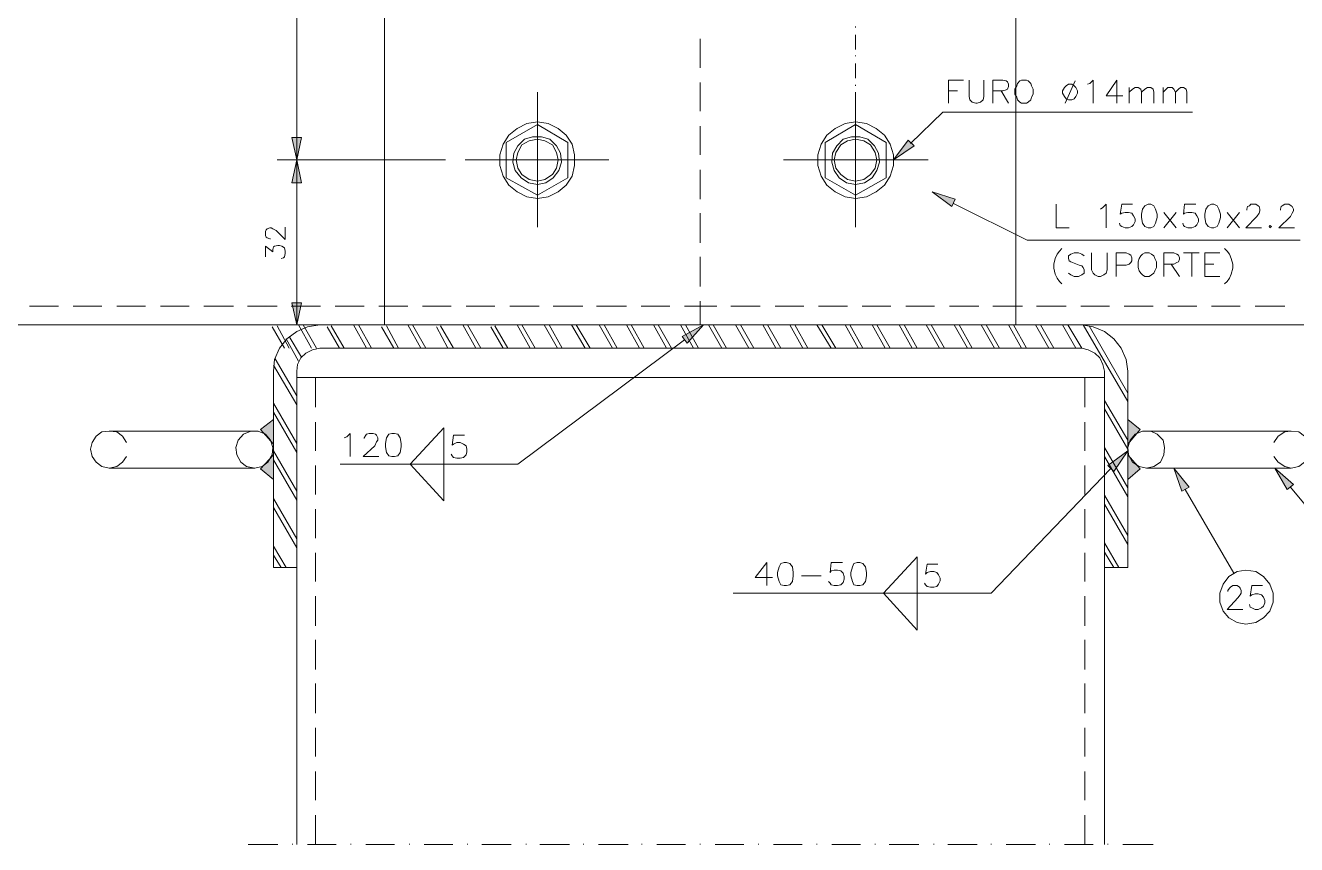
# Model space of a CAD drawing. Header units: millimetres. Extents: x 8 to 1677, y 56 to 1181.
# Drawn here: x 857.6 to 988.6, y 313.5 to 397.9 of the extents above; entities that cross this region are included whole.
import ezdxf

# ---------------------------------------------------------------- set-up
doc = ezdxf.new("R2010")
doc.units = ezdxf.units.MM
doc.header["$MEASUREMENT"] = 0
doc.layers.get('0').update_dxf_attribs({"linetype": 'CONTINUOUS'})

msp = doc.modelspace()

# ---------------------------------------------------------------- hatches: boundary and pattern name
at = {"true_color": 0x000007}
for points in [[(885.06, 386.32), (886.07, 386.32), (885.57, 384.04)], [(949.17, 385.48), (947.05, 384.04), (948.57, 386.07)], [(886.07, 381.66), (885.06, 381.66), (885.57, 384.04)], [(953.05, 379.21), (951.02, 380.73), (953.4, 379.97)], [(885.06, 369.3), (886.07, 369.3), (885.57, 367.02)], [(925.29, 365.83), (927.49, 367.02), (925.8, 365.15)], [(883.19, 357.28), (881.84, 356.25), (883.19, 354.73)], [(971.18, 357.28), (972.46, 356.25), (971.18, 354.73)], [(883.19, 351.09), (881.84, 352.2), (883.19, 353.64)], [(969.15, 352.53), (971.18, 354.05), (969.74, 351.94)], [(971.18, 351.09), (972.46, 352.2), (971.18, 353.64)], [(976.77, 349.9), (975.93, 352.28), (977.53, 350.33)], [(987.61, 350.09), (986.33, 352.28), (988.28, 350.58)]]:
    msp.add_hatch(color=7, dxfattribs=at).paths.add_polyline_path(points)

# ---------------------------------------------------------------- linework, layer by layer
at = {"color": 7, "linetype": 'Continuous', "lineweight": 20, "true_color": 0x000007}
for points in [[(894.62, 367.02), (894.62, 432.05), (894.62, 432.05)], [(959.67, 367.02), (959.67, 432.05), (959.67, 432.05)], [(943.15, 397.67), (943.15, 397.75), (943.15, 397.75)], [(943.15, 395.39), (943.15, 396.91), (943.15, 396.91)], [(927.14, 393.52), (927.14, 396.48), (927.14, 396.48)], [(927.14, 393.52), (927.14, 396.48), (927.14, 396.48)], [(943.15, 394.71), (943.15, 394.79), (943.15, 394.79)], [(943.15, 392.43), (943.15, 393.95), (943.15, 393.95)], [(927.14, 389.04), (927.14, 392), (927.14, 392)], [(927.14, 389.04), (927.14, 392), (927.14, 392)], [(943.15, 391.65), (943.15, 391.75), (943.15, 391.75)], [(952.72, 389.88), (952.72, 392.24), (954.25, 392.24)], [(954.84, 392.24), (954.84, 390.56), (954.92, 390.21), (955.17, 389.96), (955.52, 389.88), (955.68, 389.88), (956.02, 389.96), (956.28, 390.21), (956.36, 390.56), (956.36, 392.24)], [(957.29, 389.88), (957.29, 392.24), (958.31, 392.24), (958.65, 392.16), (958.81, 392.08), (958.89, 391.83), (958.89, 391.57), (958.81, 391.32), (958.65, 391.23), (958.31, 391.15), (957.29, 391.15)], [(964.75, 389.88), (965.76, 392.16), (965.76, 392.16)], [(967.63, 389.88), (967.63, 392.24), (967.28, 391.91), (967.03, 391.83)], [(970.07, 389.88), (970.07, 392.24), (968.98, 390.64), (970.67, 390.64)], [(910.38, 390.99), (910.38, 377.09), (910.38, 377.09)], [(943.15, 390.99), (943.15, 377.09), (943.15, 377.09)], [(943.15, 389.45), (943.15, 390.89), (943.15, 390.89)], [(953.65, 391.15), (952.72, 391.15), (952.72, 391.15)], [(958.13, 391.15), (958.89, 389.88), (958.89, 389.88)], [(971.35, 389.88), (971.35, 391.48), (971.35, 391.48)], [(971.35, 390.99), (971.69, 391.32), (971.94, 391.48), (972.27, 391.48), (972.54, 391.32), (972.62, 390.99), (972.62, 389.88)], [(972.62, 390.99), (972.95, 391.32), (973.22, 391.48), (973.55, 391.48), (973.81, 391.32), (973.89, 390.99), (973.89, 389.88)], [(974.82, 389.88), (974.82, 391.48), (974.82, 391.48)], [(974.82, 390.99), (975.15, 391.32), (975.33, 391.48), (975.75, 391.48), (975.93, 391.32), (976.09, 390.99), (976.09, 389.88)], [(976.09, 390.99), (976.42, 391.32), (976.61, 391.48), (976.94, 391.48), (977.19, 391.32), (977.27, 390.99), (977.27, 389.88)], [(943.15, 388.69), (943.15, 388.77), (943.15, 388.77)], [(943.15, 386.41), (943.15, 387.93), (943.15, 387.93)], [(927.14, 384.54), (927.14, 387.51), (927.14, 387.51)], [(927.14, 384.54), (927.14, 387.51), (927.14, 387.51)], [(885.57, 384.04), (885.06, 386.32), (885.06, 386.32)], [(886.07, 386.32), (885.06, 386.32), (885.06, 386.32)], [(885.57, 384.04), (886.07, 386.32), (886.07, 386.32)], [(943.15, 385.64), (943.15, 385.73), (943.15, 385.73)], [(885.57, 384.04), (885.06, 381.66), (885.06, 381.66)], [(885.57, 384.04), (886.07, 381.66), (886.07, 381.66)], [(917.74, 384.04), (902.92, 384.04), (902.92, 384.04)], [(935.71, 384.04), (950.61, 384.04), (950.61, 384.04)], [(943.15, 383.44), (943.15, 384.88), (943.15, 384.88)], [(927.14, 379.97), (927.14, 383.01), (927.14, 383.01)], [(927.14, 379.97), (927.14, 383.01), (927.14, 383.01)], [(943.15, 382.68), (943.15, 382.77), (943.15, 382.77)], [(885.06, 381.66), (886.07, 381.66), (886.07, 381.66)], [(943.15, 380.4), (943.15, 381.92), (943.15, 381.92)], [(927.14, 375.49), (927.14, 378.53), (927.14, 378.53)], [(927.14, 375.49), (927.14, 378.53), (927.14, 378.53)], [(943.15, 379.62), (943.15, 379.72), (943.15, 379.72)], [(943.15, 377.34), (943.15, 378.95), (943.15, 378.95)], [(965.16, 377.01), (963.81, 377.01), (963.81, 379.46)], [(968.98, 377.01), (968.98, 379.46), (968.63, 379.13), (968.39, 378.95)], [(970.34, 377.51), (970.42, 377.26), (970.59, 377.18), (970.92, 377.01), (971.26, 377.01), (971.6, 377.18), (971.78, 377.34), (971.94, 377.69), (971.94, 377.94), (971.78, 378.28), (971.6, 378.53), (971.26, 378.62), (970.92, 378.62), (970.59, 378.53), (970.42, 378.45), (970.59, 379.46), (971.69, 379.46)], [(974.9, 377.01), (976.18, 378.62), (976.18, 378.62)], [(974.9, 378.62), (976.18, 377.01), (976.18, 377.01)], [(976.85, 377.51), (976.94, 377.26), (977.02, 377.18), (977.37, 377.01), (977.78, 377.01), (978.13, 377.18), (978.29, 377.34), (978.46, 377.69), (978.46, 377.94), (978.29, 378.28), (978.13, 378.53), (977.78, 378.62), (977.37, 378.62), (977.02, 378.53), (976.94, 378.45), (977.02, 379.46), (978.21, 379.46)], [(981.42, 377.01), (982.69, 378.62), (982.69, 378.62)], [(981.42, 378.62), (982.69, 377.01), (982.69, 377.01)], [(983.45, 378.86), (983.45, 378.95), (983.54, 379.21), (983.72, 379.29), (983.88, 379.46), (984.4, 379.46), (984.64, 379.29), (984.73, 379.21), (984.81, 378.95), (984.81, 378.78), (984.73, 378.53), (984.48, 378.19), (983.37, 377.01), (984.98, 377.01)], [(986.93, 378.86), (986.93, 378.95), (987.01, 379.21), (987.09, 379.29), (987.36, 379.46), (987.77, 379.46), (988.04, 379.29), (988.12, 379.21), (988.28, 378.95), (988.28, 378.78), (988.12, 378.53), (987.95, 378.19), (986.76, 377.01), (988.37, 377.01)], [(964.4, 371.26), (964.15, 371.5), (963.9, 371.83), (963.72, 372.26), (963.56, 372.86), (963.56, 373.27), (963.72, 373.87), (963.9, 374.3), (964.15, 374.63), (964.4, 374.89)], [(981.17, 371.26), (981.42, 371.5), (981.68, 371.83), (981.85, 372.26), (982.01, 372.86), (982.01, 373.27), (981.85, 373.87), (981.68, 374.3), (981.42, 374.63), (981.17, 374.89)], [(927.14, 370.99), (927.14, 374.05), (927.14, 374.05)], [(927.14, 370.99), (927.14, 374.05), (927.14, 374.05)], [(965.08, 372.35), (965.34, 372.18), (965.67, 372.02), (966.1, 372.02), (966.44, 372.18), (966.68, 372.35), (966.68, 372.69), (966.6, 372.94), (966.44, 373.11), (966.19, 373.19), (965.51, 373.46), (965.34, 373.54), (965.16, 373.62), (965.08, 373.87), (965.08, 374.13), (965.34, 374.3), (965.67, 374.46), (966.1, 374.46), (966.44, 374.3), (966.68, 374.13)], [(967.46, 374.46), (967.46, 372.69), (967.63, 372.35), (967.79, 372.18), (968.14, 372.02), (968.39, 372.02), (968.72, 372.18), (968.98, 372.35), (969.06, 372.69), (969.06, 374.46)], [(969.99, 372.02), (969.99, 374.46), (971.02, 374.46), (971.35, 374.3), (971.51, 374.22), (971.6, 373.95), (971.6, 373.62), (971.51, 373.46), (971.35, 373.27), (971.02, 373.19), (969.99, 373.19)], [(974.9, 372.02), (974.9, 374.46), (975.93, 374.46), (976.26, 374.3), (976.42, 374.22), (976.51, 373.95), (976.51, 373.79), (976.42, 373.54), (976.26, 373.46), (975.93, 373.27), (974.9, 373.27)], [(975.66, 373.27), (976.51, 372.02), (976.51, 372.02)], [(976.94, 374.46), (978.54, 374.46), (978.54, 374.46)], [(977.78, 372.02), (977.78, 374.46), (977.78, 374.46)], [(979.14, 372.02), (979.14, 374.46), (980.66, 374.46)], [(980.06, 373.27), (979.14, 373.27), (979.14, 373.27)], [(979.14, 372.02), (980.66, 372.02), (980.66, 372.02)], [(927.14, 367.02), (927.14, 369.47), (927.14, 369.47)], [(927.14, 367.02), (927.14, 369.47), (927.14, 369.47)], [(861.01, 368.96), (858.05, 368.96), (858.05, 368.96)], [(865.5, 368.96), (862.54, 368.96), (862.54, 368.96)], [(869.98, 368.96), (867.02, 368.96), (867.02, 368.96)], [(874.48, 368.96), (871.52, 368.96), (871.52, 368.96)], [(879.04, 368.96), (876, 368.96), (876, 368.96)], [(883.54, 368.96), (880.48, 368.96), (880.48, 368.96)], [(888.02, 368.96), (884.98, 368.96), (884.98, 368.96)], [(885.57, 367.02), (885.06, 369.3), (885.06, 369.3)], [(886.07, 369.3), (885.06, 369.3), (885.06, 369.3)], [(885.57, 367.02), (886.07, 369.3), (886.07, 369.3)], [(892.5, 368.96), (889.54, 368.96), (889.54, 368.96)], [(897, 368.96), (894.04, 368.96), (894.04, 368.96)], [(901.49, 368.96), (898.53, 368.96), (898.53, 368.96)], [(905.97, 368.96), (903.01, 368.96), (903.01, 368.96)], [(910.55, 368.96), (907.51, 368.96), (907.51, 368.96)], [(915.03, 368.96), (911.99, 368.96), (911.99, 368.96)], [(919.53, 368.96), (916.47, 368.96), (916.47, 368.96)], [(924.01, 368.96), (921.05, 368.96), (921.05, 368.96)], [(927.14, 368.96), (925.53, 368.96), (925.53, 368.96)], [(928.84, 368.96), (927.14, 368.96), (927.14, 368.96)], [(933.32, 368.96), (930.28, 368.96), (930.28, 368.96)], [(937.82, 368.96), (934.85, 368.96), (934.85, 368.96)], [(942.3, 368.96), (939.34, 368.96), (939.34, 368.96)], [(946.79, 368.96), (943.83, 368.96), (943.83, 368.96)], [(951.29, 368.96), (948.31, 368.96), (948.31, 368.96)], [(955.85, 368.96), (952.81, 368.96), (952.81, 368.96)], [(960.33, 368.96), (957.29, 368.96), (957.29, 368.96)], [(964.83, 368.96), (961.79, 368.96), (961.79, 368.96)], [(969.31, 368.96), (966.35, 368.96), (966.35, 368.96)], [(973.81, 368.96), (970.83, 368.96), (970.83, 368.96)], [(978.29, 368.96), (975.33, 368.96), (975.33, 368.96)], [(982.78, 368.96), (979.82, 368.96), (979.82, 368.96)], [(987.36, 368.96), (984.3, 368.96), (984.3, 368.96)], [(999.46, 367.02), (854.83, 367.02), (854.83, 367.02)], [(892.69, 367.02), (877.19, 367.02), (877.19, 367.02)], [(959.67, 367.02), (882.95, 367.02), (882.95, 367.02)], [(884.3, 364.64), (883.03, 366.84), (883.03, 366.84)], [(887.94, 367.02), (886.67, 366.84), (885.57, 366.34), (884.55, 365.58), (883.79, 364.64), (883.28, 363.47), (883.19, 362.27)], [(884.8, 364.64), (883.54, 366.92), (883.54, 366.92)], [(887.1, 364.64), (885.74, 367.02), (885.74, 367.02)], [(887.59, 364.64), (886.24, 367.02), (886.24, 367.02)], [(889.97, 364.64), (888.7, 366.84), (888.7, 366.84)], [(890.47, 364.64), (889.13, 366.92), (889.13, 366.92)], [(892.77, 364.64), (891.41, 367.02), (891.41, 367.02)], [(893.27, 364.64), (891.93, 367.02), (891.93, 367.02)], [(895.56, 364.64), (894.29, 366.84), (894.29, 366.84)], [(897.68, 367.02), (894.62, 367.02), (894.62, 367.02)], [(896.06, 364.64), (894.8, 366.92), (894.8, 366.92)], [(898.36, 364.64), (897, 367.02), (897, 367.02)], [(898.86, 364.64), (897.5, 367.02), (897.5, 367.02)], [(902.16, 367.02), (899.12, 367.02), (899.12, 367.02)], [(901.15, 364.64), (899.96, 366.84), (899.96, 366.84)], [(901.73, 364.64), (900.39, 366.92), (900.39, 366.92)], [(904.03, 364.64), (902.68, 367.02), (902.68, 367.02)], [(904.53, 364.64), (903.17, 367.02), (903.17, 367.02)], [(906.65, 367.02), (903.69, 367.02), (903.69, 367.02)], [(906.83, 364.64), (905.55, 366.84), (905.55, 366.84)], [(907.32, 364.64), (905.97, 366.92), (905.97, 366.92)], [(906.91, 367.02), (947.38, 367.02), (947.38, 367.02)], [(911.14, 367.02), (908.18, 367.02), (908.18, 367.02)], [(909.62, 364.64), (908.27, 367.02), (908.27, 367.02)], [(910.12, 364.64), (908.76, 367.02), (908.76, 367.02)], [(912.42, 364.64), (911.06, 367.02), (911.06, 367.02)], [(912.91, 364.64), (911.56, 367.02), (911.56, 367.02)], [(915.63, 367.02), (912.67, 367.02), (912.67, 367.02)], [(915.3, 364.64), (913.86, 367.02), (913.86, 367.02)], [(915.79, 364.64), (914.35, 367.02), (914.35, 367.02)], [(918.09, 364.64), (916.73, 367.02), (916.73, 367.02)], [(920.21, 367.02), (917.15, 367.02), (917.15, 367.02)], [(918.59, 364.64), (917.23, 367.02), (917.23, 367.02)], [(920.89, 364.64), (919.53, 367.02), (919.53, 367.02)], [(921.38, 364.64), (920.03, 367.02), (920.03, 367.02)], [(924.69, 367.02), (921.65, 367.02), (921.65, 367.02)], [(923.68, 364.64), (922.33, 367.02), (922.33, 367.02)], [(924.18, 364.64), (922.82, 367.02), (922.82, 367.02)], [(926.46, 364.64), (925.12, 367.02), (925.12, 367.02)], [(926.97, 364.64), (925.62, 367.02), (925.62, 367.02)], [(929.35, 364.64), (928, 367.02), (928, 367.02)], [(929.85, 364.64), (928.49, 367.02), (928.49, 367.02)], [(932.65, 367.02), (929.68, 367.02), (929.68, 367.02)], [(932.15, 364.64), (930.79, 367.02), (930.79, 367.02)], [(932.65, 364.64), (931.29, 367.02), (931.29, 367.02)], [(934.93, 364.64), (933.59, 367.02), (933.59, 367.02)], [(935.44, 364.64), (934.08, 367.02), (934.08, 367.02)], [(937.14, 367.02), (934.17, 367.02), (934.17, 367.02)], [(937.72, 364.64), (936.38, 367.02), (936.38, 367.02)], [(938.24, 364.64), (936.88, 367.02), (936.88, 367.02)], [(941.63, 367.02), (938.67, 367.02), (938.67, 367.02)], [(940.62, 364.64), (939.16, 367.02), (939.16, 367.02)], [(941.11, 364.64), (939.67, 367.02), (939.67, 367.02)], [(943.4, 364.64), (942.06, 367.02), (942.06, 367.02)], [(943.91, 364.64), (942.55, 367.02), (942.55, 367.02)], [(946.19, 367.02), (943.15, 367.02), (943.15, 367.02)], [(946.19, 364.64), (944.85, 367.02), (944.85, 367.02)], [(946.7, 364.64), (945.35, 367.02), (945.35, 367.02)], [(950.69, 367.02), (947.63, 367.02), (947.63, 367.02)], [(948.99, 364.64), (947.63, 367.02), (947.63, 367.02)], [(949.5, 364.64), (948.14, 367.02), (948.14, 367.02)], [(951.78, 364.64), (950.43, 367.02), (950.43, 367.02)], [(952.29, 364.64), (950.94, 367.02), (950.94, 367.02)], [(955.17, 367.02), (952.13, 367.02), (952.13, 367.02)], [(954.66, 364.64), (953.32, 367.02), (953.32, 367.02)], [(955.17, 364.64), (953.82, 367.02), (953.82, 367.02)], [(957.45, 364.64), (956.1, 367.02), (956.1, 367.02)], [(957.97, 364.64), (956.61, 367.02), (956.61, 367.02)], [(959.67, 367.02), (956.69, 367.02), (956.69, 367.02)], [(960.25, 364.64), (958.89, 367.02), (958.89, 367.02)], [(960.76, 364.64), (959.41, 367.02), (959.41, 367.02)], [(966.6, 367.02), (959.67, 367.02), (959.67, 367.02)], [(963.04, 364.64), (961.69, 367.02), (961.69, 367.02)], [(963.56, 364.64), (962.2, 367.02), (962.2, 367.02)], [(965.84, 364.64), (964.48, 367.02), (964.48, 367.02)], [(966.44, 364.64), (965, 367.02), (965, 367.02)], [(971.18, 362.27), (971.02, 363.47), (970.5, 364.64), (969.74, 365.58), (968.8, 366.34), (967.63, 366.84), (966.44, 367.02)], [(971.18, 359.13), (966.6, 367.02), (966.6, 367.02)], [(971.18, 359.99), (967.2, 366.92), (967.2, 366.92)], [(885.74, 363.28), (884.47, 365.58), (884.47, 365.58)], [(886.07, 363.71), (884.8, 365.83), (884.8, 365.83)], [(887.94, 364.64), (887.18, 364.47), (886.5, 364.13), (885.99, 363.63), (885.66, 362.95), (885.57, 362.27)], [(887.94, 364.64), (966.44, 364.64), (966.44, 364.64)], [(968.8, 362.27), (968.63, 362.95), (968.3, 363.63), (967.79, 364.13), (967.11, 364.47), (966.44, 364.64)], [(885.57, 358.8), (883.19, 362.87), (883.19, 362.87)], [(885.57, 359.73), (883.36, 363.55), (883.36, 363.55)], [(883.19, 342.03), (883.19, 362.27), (883.19, 362.27)], [(885.57, 342.03), (885.57, 362.27), (885.57, 362.27)], [(885.57, 361.6), (885.57, 313.5), (885.57, 313.5)], [(885.57, 361.6), (968.8, 361.6), (968.8, 361.6)], [(887.51, 361.6), (887.51, 358.55), (887.51, 358.55)], [(966.78, 361.6), (966.78, 358.55), (966.78, 358.55)], [(968.8, 342.03), (968.8, 362.27), (968.8, 362.27)], [(968.8, 361.6), (968.8, 313.5), (968.8, 313.5)], [(971.18, 342.03), (971.18, 362.27), (971.18, 362.27)], [(885.57, 354.82), (883.19, 358.97), (883.19, 358.97)], [(971.18, 355.16), (968.8, 359.23), (968.8, 359.23)], [(885.57, 353.89), (883.19, 358.04), (883.19, 358.04)], [(971.18, 354.22), (968.8, 358.37), (968.8, 358.37)], [(887.51, 357.02), (887.51, 354.05), (887.51, 354.05)], [(900.72, 356.44), (897.25, 352.7), (897.25, 352.7)], [(900.72, 352.7), (900.72, 356.44), (900.72, 356.44)], [(966.78, 357.02), (966.78, 354.05), (966.78, 354.05)], [(866.26, 356.09), (865.5, 356.01), (864.9, 355.58), (864.49, 354.9), (864.31, 354.22), (864.49, 353.46), (864.9, 352.88), (865.5, 352.45), (866.26, 352.28)], [(881.24, 356.09), (866.26, 356.09), (866.26, 356.09)], [(868.04, 354.9), (867.61, 355.58), (867.02, 356.01), (866.26, 356.09)], [(891.07, 353.46), (891.07, 355.84), (890.74, 355.49), (890.47, 355.41)], [(892.5, 355.33), (892.5, 355.41), (892.69, 355.66), (892.77, 355.76), (893.02, 355.84), (893.45, 355.84), (893.7, 355.76), (893.78, 355.66), (893.94, 355.41), (893.94, 355.16), (893.78, 355), (893.61, 354.57), (892.42, 353.46), (894.04, 353.46)], [(901.49, 353.72), (901.57, 353.54), (901.73, 353.38), (902.08, 353.29), (902.41, 353.29), (902.76, 353.38), (903.01, 353.64), (903.09, 353.97), (903.09, 354.22), (903.01, 354.57), (902.76, 354.73), (902.41, 354.9), (902.08, 354.9), (901.73, 354.73), (901.57, 354.65), (901.73, 355.66), (902.84, 355.66)], [(973.13, 356.09), (988.04, 356.09), (988.04, 356.09)], [(988.04, 356.09), (987.36, 356.01), (986.68, 355.58), (986.25, 354.9)], [(988.04, 352.28), (988.8, 352.45), (989.39, 352.88), (989.8, 353.46), (989.97, 354.22), (989.8, 354.9), (989.39, 355.58), (988.8, 356.01), (988.04, 356.09)], [(885.57, 349.9), (883.19, 354.05), (883.19, 354.05)], [(971.18, 350.25), (968.8, 354.4), (968.8, 354.4)], [(866.26, 352.28), (867.02, 352.45), (867.61, 352.88), (868.04, 353.46)], [(885.57, 348.98), (883.19, 353.13), (883.19, 353.13)], [(887.51, 352.53), (887.51, 349.57), (887.51, 349.57)], [(900.72, 348.89), (897.25, 352.7), (897.25, 352.7)], [(900.72, 352.7), (900.72, 348.89), (900.72, 348.89)], [(966.78, 352.53), (966.78, 349.57), (966.78, 349.57)], [(971.18, 349.31), (968.8, 353.46), (968.8, 353.46)], [(986.25, 353.46), (986.68, 352.88), (987.36, 352.45), (988.04, 352.28)], [(881.24, 352.28), (866.26, 352.28), (866.26, 352.28)], [(973.13, 352.28), (988.04, 352.28), (988.04, 352.28)], [(885.57, 344.99), (883.19, 349.14), (883.19, 349.14)], [(971.18, 345.34), (968.8, 349.49), (968.8, 349.49)], [(971.18, 344.41), (968.8, 348.55), (968.8, 348.55)], [(885.57, 344.06), (883.19, 348.22), (883.19, 348.22)], [(887.51, 348.05), (887.51, 345.07), (887.51, 345.07)], [(966.78, 348.05), (966.78, 345.07), (966.78, 345.07)], [(970.26, 342.03), (968.8, 344.58), (968.8, 344.58)], [(884.47, 342.03), (883.19, 344.23), (883.19, 344.23)], [(883.95, 342.03), (883.19, 343.3), (883.19, 343.3)], [(887.51, 343.55), (887.51, 340.59), (887.51, 340.59)], [(949.5, 343.14), (946.03, 339.4), (946.03, 339.4)], [(949.5, 339.4), (949.5, 343.14), (949.5, 343.14)], [(966.78, 343.55), (966.78, 340.59), (966.78, 340.59)], [(969.74, 342.03), (968.8, 343.63), (968.8, 343.63)], [(883.19, 342.03), (885.57, 342.03), (885.57, 342.03)], [(934, 340.18), (934, 342.54), (932.81, 341.02), (934.6, 341.02)], [(940.35, 340.59), (940.52, 340.43), (940.62, 340.26), (940.95, 340.18), (941.28, 340.18), (941.63, 340.26), (941.87, 340.51), (941.96, 340.84), (941.96, 341.1), (941.87, 341.44), (941.63, 341.7), (941.28, 341.78), (940.95, 341.78), (940.62, 341.7), (940.52, 341.52), (940.62, 342.54), (941.79, 342.54)], [(950.26, 340.43), (950.34, 340.26), (950.52, 340.08), (950.86, 340), (951.2, 340), (951.53, 340.08), (951.7, 340.34), (951.86, 340.67), (951.86, 340.94), (951.7, 341.27), (951.53, 341.52), (951.2, 341.62), (950.86, 341.62), (950.52, 341.52), (950.34, 341.35), (950.52, 342.38), (951.62, 342.38)], [(968.8, 342.03), (971.18, 342.03), (971.18, 342.03)], [(937.56, 341.19), (939.59, 341.19), (939.59, 341.19)], [(949.5, 335.6), (946.03, 339.4), (946.03, 339.4)], [(949.5, 339.4), (949.5, 335.6), (949.5, 335.6)], [(981.5, 339.58), (981.5, 339.67), (981.68, 339.91), (981.77, 340), (982.01, 340.18), (982.45, 340.18), (982.69, 340), (982.78, 339.91), (982.86, 339.67), (982.86, 339.4), (982.78, 339.24), (982.53, 338.9), (981.42, 337.71), (983.04, 337.71)], [(983.72, 338.23), (983.8, 337.96), (983.97, 337.88), (984.3, 337.71), (984.64, 337.71), (984.98, 337.88), (985.16, 338.06), (985.32, 338.39), (985.32, 338.64), (985.16, 338.99), (984.98, 339.24), (984.64, 339.32), (984.3, 339.32), (983.97, 339.24), (983.8, 339.07), (983.97, 340.18), (985.07, 340.18)], [(887.51, 339.07), (887.51, 336.03), (887.51, 336.03)], [(966.78, 339.07), (966.78, 336.03), (966.78, 336.03)], [(887.51, 334.59), (887.51, 331.53), (887.51, 331.53)], [(966.78, 334.59), (966.78, 331.53), (966.78, 331.53)], [(887.51, 330.09), (887.51, 327.05), (887.51, 327.05)], [(966.78, 330.09), (966.78, 327.05), (966.78, 327.05)], [(887.51, 325.52), (887.51, 322.56), (887.51, 322.56)], [(966.78, 325.52), (966.78, 322.56), (966.78, 322.56)], [(887.51, 321.03), (887.51, 318.07), (887.51, 318.07)], [(966.78, 321.03), (966.78, 318.07), (966.78, 318.07)], [(887.51, 316.54), (887.51, 313.5), (887.51, 313.5)], [(966.78, 316.54), (966.78, 313.5), (966.78, 313.5)], [(883.62, 313.5), (880.56, 313.5), (880.56, 313.5)], [(885.14, 313.5), (885.14, 313.58), (885.14, 313.58)], [(889.63, 313.5), (886.67, 313.5), (886.67, 313.5)], [(891.15, 313.5), (891.15, 313.58), (891.15, 313.58)], [(895.65, 313.5), (892.69, 313.5), (892.69, 313.5)], [(897.17, 313.5), (897.17, 313.58), (897.17, 313.58)], [(901.65, 313.5), (898.69, 313.5), (898.69, 313.5)], [(903.17, 313.5), (903.17, 313.58), (903.17, 313.58)], [(907.67, 313.5), (904.63, 313.5), (904.63, 313.5)], [(909.19, 313.5), (909.19, 313.58), (909.19, 313.58)], [(913.68, 313.5), (910.63, 313.5), (910.63, 313.5)], [(915.11, 313.5), (915.11, 313.58), (915.11, 313.58)], [(919.7, 313.5), (916.65, 313.5), (916.65, 313.5)], [(921.13, 313.5), (921.13, 313.58), (921.13, 313.58)], [(925.62, 313.5), (922.66, 313.5), (922.66, 313.5)], [(927.14, 313.5), (927.14, 313.58), (927.14, 313.58)], [(931.64, 313.5), (928.68, 313.5), (928.68, 313.5)], [(933.16, 313.5), (933.16, 313.58), (933.16, 313.58)], [(937.64, 313.5), (934.68, 313.5), (934.68, 313.5)], [(939.16, 313.5), (939.16, 313.58), (939.16, 313.58)], [(943.66, 313.5), (940.7, 313.5), (940.7, 313.5)], [(945.18, 313.5), (945.18, 313.58), (945.18, 313.58)], [(949.66, 313.5), (946.62, 313.5), (946.62, 313.5)], [(951.2, 313.5), (951.2, 313.58), (951.2, 313.58)], [(955.68, 313.5), (952.64, 313.5), (952.64, 313.5)], [(957.12, 313.5), (957.12, 313.58), (957.12, 313.58)], [(961.69, 313.5), (958.65, 313.5), (958.65, 313.5)], [(963.13, 313.5), (963.13, 313.58), (963.13, 313.58)], [(967.63, 313.5), (964.67, 313.5), (964.67, 313.5)], [(969.15, 313.5), (969.15, 313.58), (969.15, 313.58)], [(973.81, 313.5), (970.67, 313.5), (970.67, 313.5)]]:
    msp.add_lwpolyline(points, dxfattribs=at)
at = {"color": 7, "linetype": 'Continuous', "lineweight": 5, "true_color": 0x000007}
for points in [[(885.57, 384.04), (885.57, 416.97), (885.57, 416.97)], [(948.82, 385.73), (952.13, 388.95), (952.13, 388.95)], [(952.13, 388.95), (977.86, 388.95), (977.86, 388.95)], [(900.89, 384.04), (883.54, 384.04), (883.54, 384.04)], [(900.89, 384.04), (883.54, 384.04), (883.54, 384.04)], [(885.57, 367.02), (885.57, 383.96), (885.57, 383.96)], [(953.22, 379.54), (960.84, 375.74), (960.84, 375.74)], [(882.86, 375.9), (882.78, 375.9), (882.52, 375.99), (882.43, 376.07), (882.35, 376.25), (882.35, 376.66), (882.43, 376.83), (882.52, 376.93), (882.78, 377.01), (882.95, 377.01), (883.11, 376.93), (883.46, 376.75), (884.38, 375.82), (884.38, 377.09)], [(883.95, 373.87), (884.22, 373.95), (884.3, 374.05), (884.38, 374.38), (884.38, 374.63), (884.3, 374.98), (884.04, 375.14), (883.79, 375.22), (883.62, 375.22), (883.28, 375.14), (883.19, 375.06), (883.11, 374.81), (883.11, 374.55), (882.35, 375.14), (882.35, 374.05)], [(960.84, 375.74), (988.96, 375.74), (988.96, 375.74)], [(884.9, 367.02), (887.59, 367.02), (887.59, 367.02)], [(925.53, 365.48), (908.35, 352.7), (908.35, 352.7)], [(908.35, 352.7), (890.06, 352.7), (890.06, 352.7)], [(969.4, 352.2), (957.12, 339.4), (957.12, 339.4)], [(977.1, 350.09), (982.1, 341.44), (982.1, 341.44)], [(987.95, 350.33), (997.86, 338.39), (997.86, 338.39)], [(982.1, 341.44), (982.1, 341.52), (982.1, 341.52)], [(957.12, 339.4), (930.53, 339.4), (930.53, 339.4)]]:
    msp.add_lwpolyline(points, dxfattribs=at)
at = {"color": 7, "linetype": 'Continuous', "lineweight": 20, "true_color": 0x000007}
for points in [[(960.25, 392.24), (960.76, 392.24), (960.93, 392.16), (961.19, 391.91), (961.27, 391.65), (961.44, 391.32), (961.44, 390.8), (961.27, 390.47), (961.19, 390.21), (960.93, 389.96), (960.76, 389.88), (960.25, 389.88), (960.08, 389.96), (959.84, 390.21), (959.75, 390.47), (959.57, 390.8), (959.57, 391.32), (959.75, 391.65), (959.84, 391.91), (960.08, 392.16)], [(965.08, 391.83), (965.43, 391.83), (965.67, 391.65), (965.84, 391.48), (966.02, 391.15), (966.02, 390.89), (965.84, 390.56), (965.67, 390.31), (965.43, 390.21), (965.08, 390.21), (964.83, 390.31), (964.67, 390.56), (964.48, 390.89), (964.48, 391.15), (964.67, 391.48), (964.83, 391.65)], [(910.38, 380.05), (911.48, 380.22), (912.5, 380.73), (913.34, 381.41), (913.94, 382.34), (914.19, 383.44), (914.19, 384.54), (913.94, 385.64), (913.34, 386.57), (912.5, 387.25), (911.48, 387.76), (910.38, 387.93), (909.28, 387.76), (908.27, 387.25), (907.41, 386.57), (906.83, 385.64), (906.48, 384.54), (906.48, 383.44), (906.83, 382.34), (907.41, 381.41), (908.27, 380.73), (909.28, 380.22)], [(913.51, 382.17), (910.38, 380.4), (907.16, 382.17), (907.16, 385.81), (910.38, 387.68), (913.51, 385.81)], [(943.15, 380.05), (944.26, 380.22), (945.26, 380.73), (946.11, 381.41), (946.7, 382.34), (947.05, 383.44), (947.05, 384.54), (946.7, 385.64), (946.11, 386.57), (945.26, 387.25), (944.26, 387.76), (943.15, 387.93), (942.06, 387.76), (941.03, 387.25), (940.19, 386.57), (939.59, 385.64), (939.26, 384.54), (939.26, 383.44), (939.59, 382.34), (940.19, 381.41), (941.03, 380.73), (942.06, 380.22)], [(940.02, 382.17), (943.15, 380.4), (946.29, 382.17), (946.29, 385.81), (943.15, 387.68), (940.02, 385.81)], [(910.38, 381.49), (911.23, 381.66), (911.99, 382.17), (912.58, 382.93), (912.83, 383.78), (912.75, 384.72), (912.32, 385.48), (911.64, 386.16), (910.8, 386.41), (909.87, 386.41), (909.03, 386.16), (908.35, 385.48), (907.92, 384.72), (907.84, 383.78), (908.08, 382.93), (908.68, 382.17), (909.44, 381.66)], [(943.15, 381.49), (944.07, 381.66), (944.85, 382.17), (945.35, 382.93), (945.61, 383.78), (945.51, 384.72), (945.1, 385.48), (944.42, 386.16), (943.58, 386.41), (942.73, 386.41), (941.87, 386.16), (941.2, 385.48), (940.78, 384.72), (940.7, 383.78), (940.95, 382.93), (941.46, 382.17), (942.22, 381.66)], [(910.38, 381.84), (911.14, 382.01), (911.91, 382.52), (912.32, 383.18), (912.5, 384.04), (912.32, 384.8), (911.91, 385.56), (911.14, 385.98), (910.38, 386.16), (909.52, 385.98), (908.76, 385.56), (908.35, 384.8), (908.18, 384.04), (908.35, 383.18), (908.76, 382.52), (909.52, 382.01)], [(943.15, 381.84), (943.99, 382.01), (944.67, 382.52), (945.18, 383.18), (945.35, 384.04), (945.18, 384.8), (944.67, 385.56), (943.99, 385.98), (943.15, 386.16), (942.3, 385.98), (941.63, 385.56), (941.11, 384.8), (940.95, 384.04), (941.11, 383.18), (941.63, 382.52), (942.3, 382.01)], [(973.3, 379.46), (973.55, 379.46), (973.89, 379.29), (974.06, 378.95), (974.23, 378.45), (974.23, 378.1), (974.06, 377.51), (973.89, 377.18), (973.55, 377.01), (973.3, 377.01), (972.95, 377.18), (972.7, 377.51), (972.62, 378.1), (972.62, 378.45), (972.7, 378.95), (972.95, 379.29)], [(979.82, 379.46), (980.06, 379.46), (980.41, 379.29), (980.58, 378.95), (980.74, 378.45), (980.74, 378.1), (980.58, 377.51), (980.41, 377.18), (980.06, 377.01), (979.82, 377.01), (979.48, 377.18), (979.22, 377.51), (979.14, 378.1), (979.14, 378.45), (979.22, 378.95), (979.48, 379.29)], [(985.84, 377.26), (986, 377.18), (985.84, 377.01), (985.74, 377.18)], [(972.95, 374.46), (973.38, 374.46), (973.63, 374.3), (973.89, 374.13), (973.98, 373.87), (974.14, 373.54), (974.14, 372.94), (973.98, 372.6), (973.89, 372.35), (973.63, 372.18), (973.38, 372.02), (972.95, 372.02), (972.7, 372.18), (972.54, 372.35), (972.37, 372.6), (972.27, 372.94), (972.27, 373.54), (972.37, 373.87), (972.54, 374.13), (972.7, 374.3)], [(881.24, 352.28), (882, 352.45), (882.6, 352.88), (883.03, 353.64), (883.11, 354.4), (882.86, 355.16), (882.35, 355.76), (881.59, 356.09), (880.83, 356.09), (880.07, 355.76), (879.55, 355.16), (879.31, 354.4), (879.39, 353.64), (879.8, 352.88), (880.4, 352.45)], [(895.38, 355.84), (895.65, 355.84), (895.98, 355.76), (896.24, 355.41), (896.33, 354.82), (896.33, 354.48), (896.24, 353.89), (895.98, 353.54), (895.65, 353.46), (895.38, 353.46), (895.05, 353.54), (894.8, 353.89), (894.7, 354.48), (894.7, 354.82), (894.8, 355.41), (895.05, 355.76)], [(973.13, 352.28), (973.89, 352.45), (974.57, 352.88), (974.9, 353.64), (974.99, 354.4), (974.82, 355.16), (974.23, 355.76), (973.55, 356.09), (972.7, 356.09), (971.94, 355.76), (971.43, 355.16), (971.18, 354.4), (971.26, 353.64), (971.69, 352.88), (972.37, 352.45)], [(935.79, 342.54), (936.04, 342.54), (936.38, 342.46), (936.63, 342.11), (936.71, 341.52), (936.71, 341.19), (936.63, 340.59), (936.38, 340.26), (936.04, 340.18), (935.79, 340.18), (935.44, 340.26), (935.28, 340.59), (935.11, 341.19), (935.11, 341.52), (935.28, 342.11), (935.44, 342.46)], [(943.31, 342.54), (943.58, 342.54), (943.91, 342.46), (944.17, 342.11), (944.26, 341.52), (944.26, 341.19), (944.17, 340.59), (943.91, 340.26), (943.58, 340.18), (943.31, 340.18), (942.98, 340.26), (942.82, 340.59), (942.64, 341.19), (942.64, 341.52), (942.82, 342.11), (942.98, 342.46)], [(983.37, 336.19), (984.4, 336.36), (985.16, 336.87), (985.84, 337.55), (986.17, 338.47), (986.17, 339.4), (985.84, 340.34), (985.16, 341.1), (984.4, 341.62), (983.37, 341.78), (982.45, 341.62), (981.6, 341.1), (981.01, 340.34), (980.66, 339.4), (980.66, 338.47), (981.01, 337.55), (981.6, 336.87), (982.45, 336.36)]]:
    msp.add_lwpolyline(points, close=True, dxfattribs=at)
at = {"color": 7, "linetype": 'Continuous', "lineweight": 5, "true_color": 0x000007}
for points in [[(885.06, 386.32), (886.07, 386.32), (885.57, 384.04)], [(949.17, 385.48), (947.05, 384.04), (948.57, 386.07)], [(886.07, 381.66), (885.06, 381.66), (885.57, 384.04)], [(953.05, 379.21), (951.02, 380.73), (953.4, 379.97)], [(885.06, 369.3), (886.07, 369.3), (885.57, 367.02)], [(925.29, 365.83), (927.49, 367.02), (925.8, 365.15)], [(883.19, 357.28), (881.84, 356.25), (883.19, 354.73)], [(971.18, 357.28), (972.46, 356.25), (971.18, 354.73)], [(883.19, 351.09), (881.84, 352.2), (883.19, 353.64)], [(969.15, 352.53), (971.18, 354.05), (969.74, 351.94)], [(971.18, 351.09), (972.46, 352.2), (971.18, 353.64)], [(976.77, 349.9), (975.93, 352.28), (977.53, 350.33)], [(987.61, 350.09), (986.33, 352.28), (988.28, 350.58)]]:
    msp.add_lwpolyline(points, close=True, dxfattribs=at)

doc.saveas('drawing.dxf')
